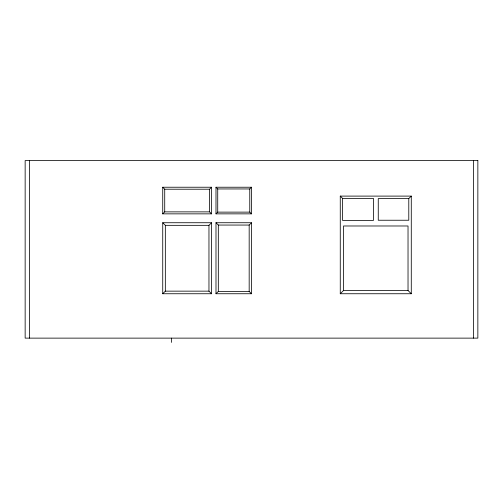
<?xml version="1.0" encoding="UTF-8"?>
<svg xmlns="http://www.w3.org/2000/svg" width="503" height="503" viewBox="0 0 503 503"><rect width="100%" height="100%" fill="white"/><g stroke="black" fill="none" stroke-linecap="round" stroke-linejoin="round"><path stroke-width="0.75" d="M162.733 213.857L164.72 211.87L209.569 211.87L211.556 213.857L211.556 187.229L162.733 187.229L162.733 213.857L211.556 213.857M162.733 187.229L164.72 189.21L209.569 189.21L211.556 187.229M215.994 213.857L217.724 212.128L249.771 212.128L251.5 213.857L251.5 187.229L215.994 187.229L215.994 213.857L251.5 213.857M211.556 293.746L208.959 291.149L208.959 225.331L211.556 222.735L162.733 222.735L162.733 293.746L211.556 293.746L211.556 222.735M215.994 187.229L217.724 188.952L249.771 188.952L251.5 187.229M162.733 293.746L165.336 291.149L165.336 225.331L162.733 222.735M251.5 293.746L249.174 291.419L249.174 225.055L251.5 222.735L215.994 222.735L215.994 293.746L251.5 293.746L251.5 222.735M215.994 293.746L218.321 291.419L218.321 225.055L215.994 222.735M408.788 198.597L408.788 220.239L378.262 220.239L378.262 198.597L408.788 198.597L411.278 196.101L340.267 196.101L340.267 293.746L411.278 293.746L411.278 196.101M340.267 293.746L343.518 290.495L408.027 290.495L411.278 293.746M342.574 198.415L373.459 198.415L373.459 220.421L342.574 220.421L342.574 198.415L340.267 196.101M218.321 225.055L249.174 225.055M165.336 225.331L208.959 225.331M165.336 291.149L208.959 291.149M218.321 291.419L249.174 291.419M473.411 160.595L473.411 338.129M408.027 290.495L408.027 225.985L343.518 225.985L343.518 290.495M249.771 188.952L249.771 212.128M217.724 188.952L217.724 212.128M209.569 189.21L209.569 211.87M171.611 338.129L171.611 342.405M164.72 189.21L164.72 211.87M29.589 160.595L29.589 338.129M477.85 160.595L25.15 160.595L25.15 338.129L477.85 338.129L477.85 160.595"/></g></svg>
